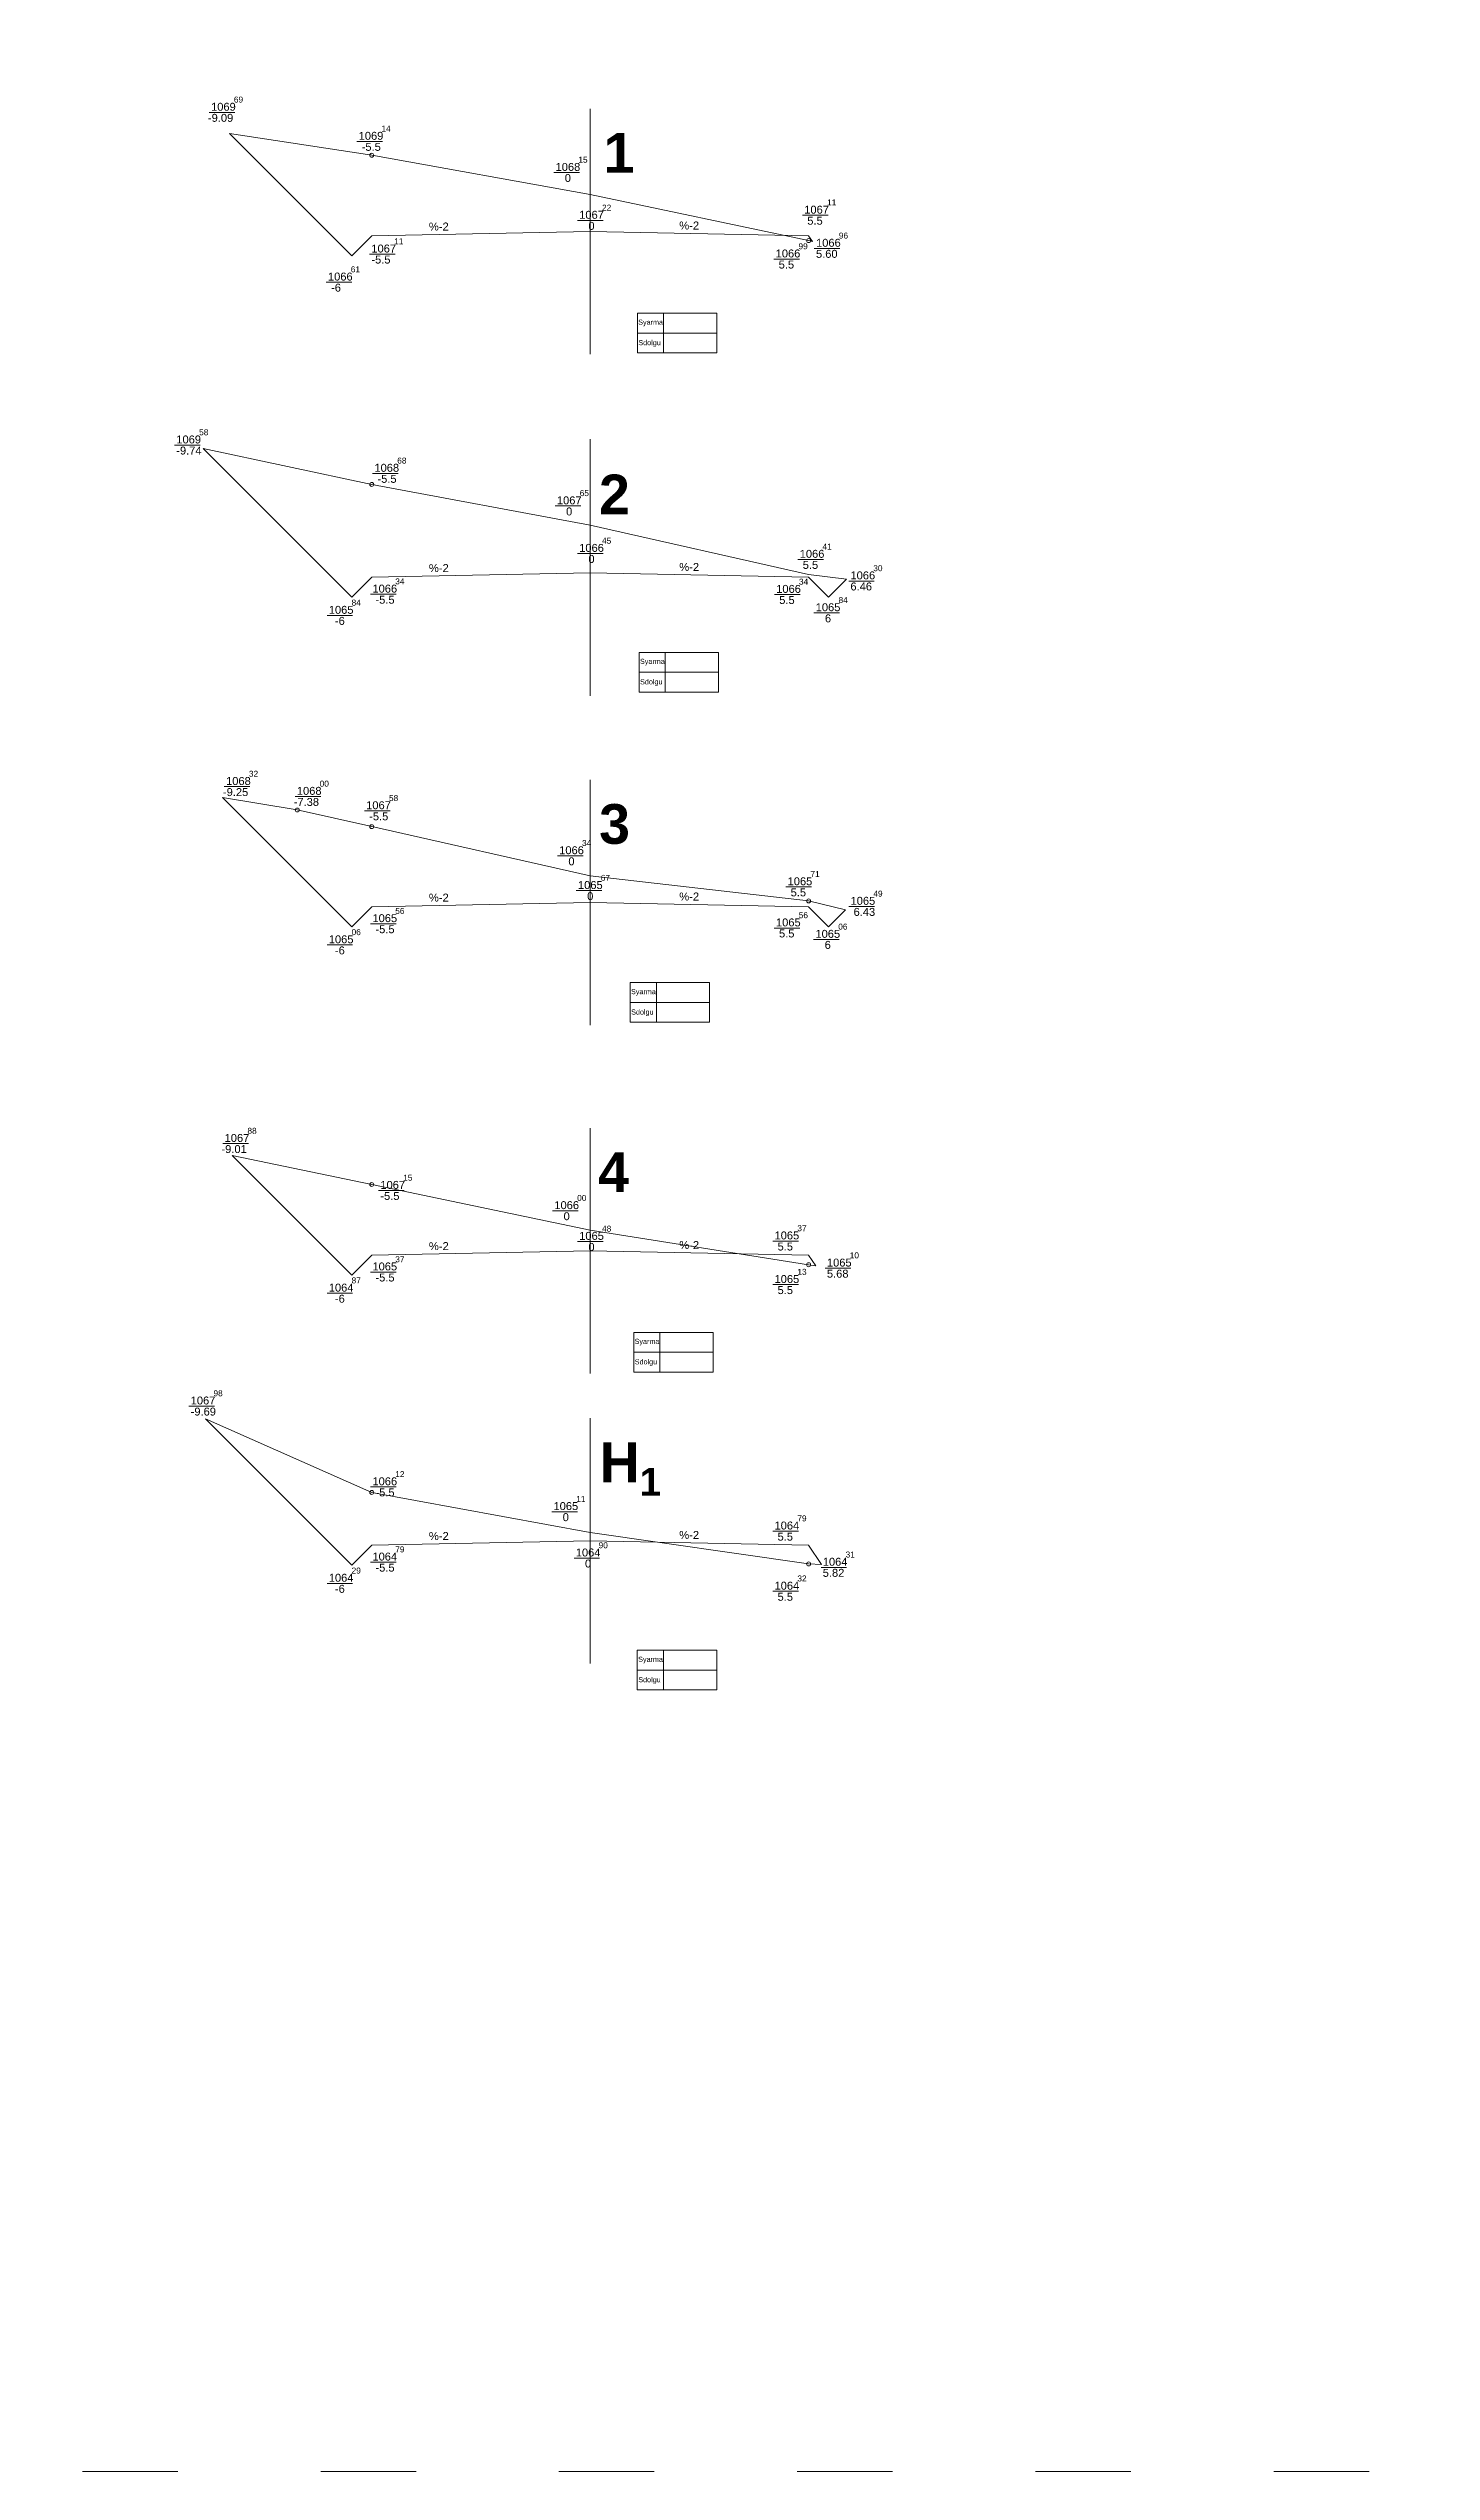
# Model space of a CAD drawing. Header units: millimetres. Extents: x 19067981 to 38137102, y 2652003 to 2652615.
# Drawn here: x 19068732 to 19068766.8, y 2652317.8 to 2652378.8 of the extents above; entities that cross this region are included whole.
import ezdxf

# ---------------------------------------------------------------- set-up
doc = ezdxf.new("R2010")
doc.units = ezdxf.units.MM
doc.linetypes.add('ACAD_ISO03W100', pattern=[30, 12, -18])
doc.layers.add('D.K Kesit No', color=93, linetype='Continuous', lineweight=9)
doc.layers.add('dever 1', color=242, linetype='Continuous')
doc.layers.add('en kesitler', color=7, linetype='Continuous')
doc.styles.get("Standard").update_dxf_attribs({"font": 'arial.ttf'})

msp = doc.modelspace()

# ---------------------------------------------------------------- linework, layer by layer
at = {"lineweight": 0, "ltscale": 2}
for p, q in [((19068736.074, 2652377.215), (19068736.719, 2652377.215)), ((19068739.79, 2652376.483), (19068740.435, 2652376.483)), ((19068744.748, 2652375.699), (19068745.392, 2652375.699)), ((19068745.343, 2652374.493), (19068745.987, 2652374.493)), ((19068751.009, 2652374.622), (19068751.654, 2652374.622)), ((19068740.109, 2652373.643), (19068740.753, 2652373.643)), ((19068750.289, 2652373.519), (19068750.934, 2652373.519)), ((19068751.306, 2652373.788), (19068751.95, 2652373.788)), ((19068739.017, 2652372.937), (19068739.662, 2652372.937)), ((19068735.199, 2652368.834), (19068735.843, 2652368.834)), ((19068740.187, 2652368.12), (19068740.831, 2652368.12)), ((19068744.781, 2652367.3), (19068745.426, 2652367.3)), ((19068745.343, 2652366.102), (19068745.987, 2652366.102)), ((19068750.895, 2652365.953), (19068751.539, 2652365.953)), ((19068752.173, 2652365.41), (19068752.817, 2652365.41)), ((19068740.137, 2652365.076), (19068740.782, 2652365.076)), ((19068750.303, 2652365.069), (19068750.947, 2652365.069)), ((19068739.038, 2652364.542), (19068739.683, 2652364.542)), ((19068751.298, 2652364.607), (19068751.943, 2652364.607)), ((19068736.452, 2652360.23), (19068737.097, 2652360.23)), ((19068738.234, 2652359.982), (19068738.879, 2652359.982)), ((19068739.979, 2652359.619), (19068740.624, 2652359.619)), ((19068744.839, 2652358.486), (19068745.484, 2652358.486)), ((19068745.312, 2652357.61), (19068745.957, 2652357.61)), ((19068750.59, 2652357.704), (19068751.235, 2652357.704)), ((19068752.175, 2652357.211), (19068752.82, 2652357.211)), ((19068739.038, 2652356.242), (19068739.683, 2652356.242)), ((19068740.137, 2652356.775), (19068740.782, 2652356.775)), ((19068750.297, 2652356.668), (19068750.941, 2652356.668)), ((19068751.291, 2652356.38), (19068751.936, 2652356.38)), ((19068736.415, 2652351.238), (19068737.06, 2652351.238)), ((19068740.337, 2652350.056), (19068740.982, 2652350.056)), ((19068744.718, 2652349.546), (19068745.362, 2652349.546)), ((19068745.343, 2652348.772), (19068745.987, 2652348.772)), ((19068750.261, 2652348.783), (19068750.906, 2652348.783)), ((19068740.137, 2652348.002), (19068740.782, 2652348.002)), ((19068750.261, 2652347.685), (19068750.906, 2652347.685)), ((19068751.581, 2652348.099), (19068752.225, 2652348.099)), ((19068739.038, 2652347.468), (19068739.683, 2652347.468)), ((19068735.561, 2652344.625), (19068736.205, 2652344.625)), ((19068740.137, 2652342.589), (19068740.782, 2652342.589)), ((19068744.696, 2652341.965), (19068745.341, 2652341.965)), ((19068750.261, 2652341.474), (19068750.906, 2652341.474)), ((19068740.137, 2652340.693), (19068740.782, 2652340.693)), ((19068745.257, 2652340.796), (19068745.902, 2652340.796)), ((19068751.476, 2652340.563), (19068752.121, 2652340.563)), ((19068739.038, 2652340.16), (19068739.683, 2652340.16)), ((19068750.261, 2652339.96), (19068750.906, 2652339.96))]:
    msp.add_line(p, q, dxfattribs=at)
at = {"layer": 'D.K Kesit No', "lineweight": 0, "ltscale": 0.2}
for p, q in [((19068745.665, 2652377.306), (19068745.665, 2652371.124)), ((19068745.665, 2652374.215), (19068740.165, 2652374.105)), ((19068751.165, 2652374.105), (19068745.665, 2652374.215)), ((19068745.665, 2652368.982), (19068745.665, 2652362.521)), ((19068745.665, 2652365.613), (19068740.165, 2652365.503)), ((19068751.165, 2652365.503), (19068745.665, 2652365.613)), ((19068745.665, 2652360.403), (19068745.665, 2652354.221)), ((19068745.665, 2652357.312), (19068740.165, 2652357.202)), ((19068751.165, 2652357.202), (19068745.665, 2652357.312)), ((19068745.665, 2652351.629), (19068745.665, 2652345.447)), ((19068745.665, 2652348.538), (19068740.165, 2652348.428)), ((19068751.165, 2652348.428), (19068745.665, 2652348.538)), ((19068745.665, 2652344.321), (19068745.665, 2652338.139)), ((19068745.665, 2652341.23), (19068740.165, 2652341.12)), ((19068751.165, 2652341.12), (19068745.665, 2652341.23))]:
    msp.add_line(p, q, dxfattribs=at)
at = {"layer": 'D.K Kesit No', "color": 1, "lineweight": 0, "ltscale": 0.2}
for p, q in [((19068736.587, 2652376.684), (19068739.665, 2652373.605)), ((19068736.587, 2652376.684), (19068740.165, 2652376.135)), ((19068740.165, 2652376.135), (19068745.665, 2652375.145)), ((19068751.165, 2652373.985), (19068745.665, 2652375.145)), ((19068739.665, 2652373.605), (19068740.165, 2652374.105)), ((19068751.263, 2652373.959), (19068751.165, 2652374.105)), ((19068751.263, 2652373.959), (19068751.165, 2652373.985)), ((19068735.922, 2652368.746), (19068740.165, 2652367.843)), ((19068735.922, 2652368.746), (19068739.665, 2652365.003)), ((19068740.165, 2652367.843), (19068745.665, 2652366.813)), ((19068751.165, 2652365.573), (19068745.665, 2652366.813)), ((19068739.665, 2652365.003), (19068740.165, 2652365.503)), ((19068752.12, 2652365.457), (19068751.165, 2652365.573)), ((19068751.665, 2652365.003), (19068751.165, 2652365.503)), ((19068752.12, 2652365.457), (19068751.665, 2652365.003)), ((19068736.409, 2652359.958), (19068739.665, 2652356.702)), ((19068736.409, 2652359.958), (19068738.29, 2652359.642)), ((19068738.29, 2652359.642), (19068740.165, 2652359.222)), ((19068740.165, 2652359.222), (19068745.665, 2652357.982)), ((19068751.165, 2652357.352), (19068745.665, 2652357.982)), ((19068739.665, 2652356.702), (19068740.165, 2652357.202)), ((19068752.093, 2652357.13), (19068751.165, 2652357.352)), ((19068751.665, 2652356.702), (19068751.165, 2652357.202)), ((19068752.093, 2652357.13), (19068751.665, 2652356.702)), ((19068736.654, 2652350.94), (19068740.165, 2652350.208)), ((19068736.654, 2652350.94), (19068739.665, 2652347.928)), ((19068740.165, 2652350.208), (19068745.665, 2652349.058)), ((19068751.165, 2652348.188), (19068745.665, 2652349.058)), ((19068739.665, 2652347.928), (19068740.165, 2652348.428)), ((19068751.344, 2652348.16), (19068751.165, 2652348.428)), ((19068751.344, 2652348.16), (19068751.165, 2652348.188)), ((19068740.165, 2652342.45), (19068735.977, 2652344.308)), ((19068735.977, 2652344.308), (19068739.665, 2652340.62)), ((19068740.165, 2652342.45), (19068745.665, 2652341.44)), ((19068739.665, 2652340.62), (19068740.165, 2652341.12)), ((19068751.165, 2652340.65), (19068745.665, 2652341.44)), ((19068751.489, 2652340.635), (19068751.165, 2652341.12)), ((19068751.489, 2652340.635), (19068751.165, 2652340.65))]:
    msp.add_line(p, q, dxfattribs=at)
at = {"layer": 'D.K Kesit No', "color": 0, "ltscale": 0.2}
for p, q in [((19068746.852, 2652371.156), (19068746.852, 2652372.156)), ((19068746.852, 2652372.156), (19068748.852, 2652372.156)), ((19068747.512, 2652372.156), (19068747.512, 2652371.156)), ((19068748.852, 2652372.156), (19068748.852, 2652371.156)), ((19068748.852, 2652371.656), (19068746.852, 2652371.656)), ((19068748.852, 2652371.156), (19068746.852, 2652371.156)), ((19068746.896, 2652362.613), (19068746.896, 2652363.613)), ((19068746.896, 2652363.613), (19068748.896, 2652363.613)), ((19068747.556, 2652363.613), (19068747.556, 2652362.613)), ((19068748.896, 2652363.613), (19068748.896, 2652362.613)), ((19068748.896, 2652363.113), (19068746.896, 2652363.113)), ((19068748.896, 2652362.613), (19068746.896, 2652362.613)), ((19068746.671, 2652354.294), (19068746.671, 2652355.294)), ((19068746.671, 2652355.294), (19068748.671, 2652355.294)), ((19068747.331, 2652355.294), (19068747.331, 2652354.294)), ((19068748.671, 2652355.294), (19068748.671, 2652354.294)), ((19068748.671, 2652354.794), (19068746.671, 2652354.794)), ((19068748.671, 2652354.294), (19068746.671, 2652354.294)), ((19068746.761, 2652345.483), (19068746.761, 2652346.483)), ((19068746.761, 2652346.483), (19068748.761, 2652346.483)), ((19068747.421, 2652346.483), (19068747.421, 2652345.483)), ((19068748.761, 2652346.483), (19068748.761, 2652345.483)), ((19068748.761, 2652345.983), (19068746.761, 2652345.983)), ((19068748.761, 2652345.483), (19068746.761, 2652345.483)), ((19068746.851, 2652337.475), (19068746.851, 2652338.475)), ((19068746.851, 2652338.475), (19068748.851, 2652338.475)), ((19068748.851, 2652337.975), (19068746.851, 2652337.975)), ((19068747.511, 2652338.475), (19068747.511, 2652337.475)), ((19068748.851, 2652338.475), (19068748.851, 2652337.475)), ((19068748.851, 2652337.475), (19068746.851, 2652337.475))]:
    msp.add_line(p, q, dxfattribs=at)
at = {"layer": 'D.K Kesit No', "color": 1, "lineweight": 0, "ltscale": 0.2}
for centre in [(19068740.165, 2652376.135), (19068751.165, 2652373.985), (19068740.165, 2652367.843), (19068738.29, 2652359.642), (19068740.165, 2652359.222), (19068751.165, 2652357.352), (19068740.165, 2652350.208), (19068751.165, 2652348.188), (19068740.165, 2652342.45), (19068751.165, 2652340.65)]:
    msp.add_circle(centre, 0.05, dxfattribs=at)
at = {"layer": 'dever 1', "linetype": 'ACAD_ISO03W100', "lineweight": 0, "ltscale": 0.2}
msp.add_lwpolyline([(19068449.034, 2652403.664), (19069167.279, 2652403.664), (19069167.279, 2652317.787), (19068449.034, 2652317.787), (19068449.034, 2652403.664)], dxfattribs=at)

# ---------------------------------------------------------------- texts
at = {"color": 1, "lineweight": 0}
for s, insert, char_height, width, attachment_point in [('{\\C5;69}', (19068736.693, 2652377.613), 0.15, 4.707345624410664e-14, 1), ('{\\C5;-9.09}', (19068736.04, 2652376.975), 0.2, 0.96851, 7), ('{\\C5;1069}', (19068736.119, 2652377.457), 0.2, 0.87201, 1), ('{\\C5;1069}', (19068739.835, 2652376.725), 0.2, 0.87201, 1), ('{\\C5;  -5.5}', (19068739.756, 2652376.244), 0.2, 0.96851, 7), ('{\\C5;14}', (19068740.409, 2652376.882), 0.15, 4.707345624410664e-14, 1), ('{\\C5;1068}', (19068744.793, 2652375.941), 0.2, 0.87201, 1), ('{\\C5;15}', (19068745.366, 2652376.098), 0.15, 4.707345624410664e-14, 1), ('{\\C5;    0}', (19068744.714, 2652375.46), 0.2, 0.96851, 7), ('{\\C5;1067}', (19068745.388, 2652374.735), 0.2, 0.87201, 1), ('{\\C5;22}', (19068745.962, 2652374.891), 0.15, 4.707345624410664e-14, 1), ('{\\C5;1067}', (19068751.054, 2652374.864), 0.2, 0.87201, 1), ('{\\C5;  5.5}', (19068750.975, 2652374.383), 0.2, 0.96851, 7), ('{\\C5;11}', (19068751.628, 2652375.021), 0.15, 4.707345624410664e-14, 1), ('{\\C5;1067}', (19068740.154, 2652373.885), 0.2, 0.87201, 1), ('{\\C5;11}', (19068740.728, 2652374.042), 0.15, 4.707345624410664e-14, 1), ('{\\C5;    0}', (19068745.309, 2652374.253), 0.2, 0.96851, 7), ('{\\C5;99}', (19068750.908, 2652373.918), 0.15, 4.707345624410664e-14, 1), ('{\\C5;1066}', (19068751.351, 2652374.03), 0.2, 0.87201, 1), ('{\\C5;96}', (19068751.925, 2652374.187), 0.15, 4.707345624410664e-14, 1), ('{\\C5;61}', (19068739.636, 2652373.336), 0.15, 4.707345624410664e-14, 1), ('{\\C5;    -5.5}', (19068739.845, 2652373.404), 0.2, 0.96851, 7), ('{\\C5;1066}', (19068750.334, 2652373.761), 0.2, 0.87201, 1), ('{\\C5;  5.5}', (19068750.255, 2652373.279), 0.2, 0.96851, 7), ('{\\C5; 5.60}', (19068751.272, 2652373.549), 0.2, 0.96851, 7), ('{\\C5;1066}', (19068739.062, 2652373.179), 0.2, 0.87201, 1), ('{\\C5;     -6}', (19068738.753, 2652372.697), 0.2, 0.96851, 7), ('{\\C5;1069}', (19068735.244, 2652369.076), 0.2, 0.87201, 1), ('{\\C5;58}', (19068735.818, 2652369.232), 0.15, 4.707345624410664e-14, 1), ('{\\C5; -9.74}', (19068735.165, 2652368.594), 0.2, 0.96851, 7), ('{\\C5;68}', (19068740.806, 2652368.519), 0.15, 4.707345624410664e-14, 1), ('{\\C5;1068}', (19068740.232, 2652368.362), 0.2, 0.87201, 1), ('{\\C5;  -5.5}', (19068740.153, 2652367.881), 0.2, 0.96851, 7), ('{\\C5;1067}', (19068744.826, 2652367.542), 0.2, 0.87201, 1), ('{\\C5;    0}', (19068744.747, 2652367.06), 0.2, 0.96851, 7), ('{\\C5;65}', (19068745.4, 2652367.699), 0.15, 4.707345624410664e-14, 1), ('{\\C5;1066}', (19068745.388, 2652366.344), 0.2, 0.87201, 1), ('{\\C5;    0}', (19068745.309, 2652365.862), 0.2, 0.96851, 7), ('{\\C5;45}', (19068745.962, 2652366.5), 0.15, 4.707345624410664e-14, 1), ('{\\C5;1066}', (19068750.94, 2652366.195), 0.2, 0.87201, 1), ('{\\C5;41}', (19068751.513, 2652366.352), 0.15, 4.707345624410664e-14, 1), ('{\\C5;34}', (19068740.756, 2652365.475), 0.15, 4.707345624410664e-14, 1), ('{\\C5;34}', (19068750.921, 2652365.468), 0.15, 4.707345624410664e-14, 1), ('{\\C5;  5.5}', (19068750.861, 2652365.713), 0.2, 0.96851, 7), ('{\\C5; 6.46}', (19068752.139, 2652365.17), 0.2, 0.96851, 7), ('{\\C5;1066}', (19068752.218, 2652365.652), 0.2, 0.87201, 1), ('{\\C5;30}', (19068752.792, 2652365.808), 0.15, 4.707345624410664e-14, 1), ('{\\C5;1065}', (19068739.083, 2652364.784), 0.2, 0.87201, 1), ('{\\C5;84}', (19068739.657, 2652364.941), 0.15, 4.707345624410664e-14, 1), ('{\\C5;1066}', (19068740.182, 2652365.318), 0.2, 0.87201, 1), ('{\\C5;  -5.5}', (19068740.103, 2652364.836), 0.2, 0.96851, 7), ('{\\C5;1066}', (19068750.348, 2652365.311), 0.2, 0.87201, 1), ('{\\C5;  5.5}', (19068750.269, 2652364.829), 0.2, 0.96851, 7), ('{\\C5;1065}', (19068751.343, 2652364.849), 0.2, 0.87201, 1), ('{\\C5;84}', (19068751.917, 2652365.005), 0.15, 4.707345624410664e-14, 1), ('{\\C5;   -6}', (19068739.004, 2652364.303), 0.2, 0.96851, 7), ('{\\C5;    6}', (19068751.264, 2652364.367), 0.2, 0.96851, 7), ('{\\C5;1068}', (19068736.497, 2652360.472), 0.2, 0.87201, 1), ('{\\C5;32}', (19068737.071, 2652360.629), 0.15, 4.707345624410664e-14, 1), ('{\\C5;-9.25}', (19068736.418, 2652359.99), 0.2, 0.96851, 7), ('{\\C5;-7.38}', (19068738.2, 2652359.742), 0.2, 0.96851, 7), ('{\\C5;1068}', (19068738.279, 2652360.224), 0.2, 0.87201, 1), ('{\\C5;00}', (19068738.853, 2652360.381), 0.15, 4.707345624410664e-14, 1), ('{\\C5;1067}', (19068740.024, 2652359.861), 0.2, 0.87201, 1), ('{\\C5;58}', (19068740.598, 2652360.017), 0.15, 4.707345624410664e-14, 1), ('{\\C5;  -5.5}', (19068739.945, 2652359.379), 0.2, 0.96851, 7), ('{\\C5;1066}', (19068744.884, 2652358.728), 0.2, 0.87201, 1), ('{\\C5;34}', (19068745.458, 2652358.884), 0.15, 4.707345624410664e-14, 1), ('{\\C5;    0}', (19068744.805, 2652358.246), 0.2, 0.96851, 7), ('{\\C5;71}', (19068751.209, 2652358.102), 0.15, 4.707345624410664e-14, 1), ('{\\C5;1065}', (19068745.357, 2652357.852), 0.2, 0.87201, 1), ('{\\C5;    0}', (19068745.278, 2652357.37), 0.2, 0.96851, 7), ('{\\C5;67}', (19068745.931, 2652358.008), 0.15, 4.707345624410664e-14, 1), ('{\\C5;1065}', (19068750.635, 2652357.946), 0.2, 0.87201, 1), ('{\\C5;  5.5}', (19068750.556, 2652357.464), 0.2, 0.96851, 7), ('{\\C5;1065}', (19068752.22, 2652357.454), 0.2, 0.87201, 1), ('{\\C5;49}', (19068752.794, 2652357.61), 0.15, 4.707345624410664e-14, 1), ('{\\C5;1065}', (19068740.182, 2652357.017), 0.2, 0.87201, 1), ('{\\C5;56}', (19068740.756, 2652357.174), 0.15, 4.707345624410664e-14, 1), ('{\\C5;1065}', (19068750.342, 2652356.91), 0.2, 0.87201, 1), ('{\\C5;56}', (19068750.915, 2652357.067), 0.15, 4.707345624410664e-14, 1), ('{\\C5;  6.43}', (19068752.141, 2652356.972), 0.2, 0.96851, 7), ('{\\C5;1065}', (19068739.083, 2652356.484), 0.2, 0.87201, 1), ('{\\C5;   -6}', (19068739.004, 2652356.002), 0.2, 0.96851, 7), ('{\\C5;06}', (19068739.657, 2652356.64), 0.15, 4.707345624410664e-14, 1), ('{\\C5;  -5.5}', (19068740.103, 2652356.536), 0.2, 0.96851, 7), ('{\\C5;  5.5}', (19068750.263, 2652356.429), 0.2, 0.96851, 7), ('{\\C5;1065}', (19068751.336, 2652356.622), 0.2, 0.87201, 1), ('{\\C5;    6}', (19068751.257, 2652356.141), 0.2, 0.96851, 7), ('{\\C5;06}', (19068751.91, 2652356.779), 0.15, 4.707345624410664e-14, 1), ('{\\C5;1067}', (19068736.46, 2652351.48), 0.2, 0.87201, 1), ('{\\C5;88}', (19068737.034, 2652351.636), 0.15, 4.707345624410664e-14, 1), ('{\\C5;-9.01}', (19068736.381, 2652350.998), 0.2, 0.96851, 7), ('{\\C5;1067}', (19068740.382, 2652350.298), 0.2, 0.87201, 1), ('{\\C5;15}', (19068740.956, 2652350.454), 0.15, 4.707345624410664e-14, 1), ('{\\C5; -5.5}', (19068740.303, 2652349.816), 0.2, 0.96851, 7), ('{\\C5;1066}', (19068744.762, 2652349.788), 0.2, 0.87201, 1), ('{\\C5;    0}', (19068744.684, 2652349.306), 0.2, 0.96851, 7), ('{\\C5;00}', (19068745.336, 2652349.945), 0.15, 4.707345624410664e-14, 1), ('{\\C5;1065}', (19068745.388, 2652349.014), 0.2, 0.87201, 1), ('{\\C5;48}', (19068745.962, 2652349.17), 0.15, 4.707345624410664e-14, 1), ('{\\C5;1065}', (19068750.306, 2652349.025), 0.2, 0.87201, 1), ('{\\C5;37}', (19068750.88, 2652349.182), 0.15, 4.707345624410664e-14, 1), ('{\\C5;1065}', (19068740.182, 2652348.244), 0.2, 0.87201, 1), ('{\\C5;37}', (19068740.756, 2652348.4), 0.15, 4.707345624410664e-14, 1), ('{\\C5;    0}', (19068745.309, 2652348.532), 0.2, 0.96851, 7), ('{\\C5;  5.5}', (19068750.227, 2652348.543), 0.2, 0.96851, 7), ('{\\C5;1065}', (19068751.625, 2652348.341), 0.2, 0.87201, 1), ('{\\C5;10}', (19068752.199, 2652348.498), 0.15, 4.707345624410664e-14, 1), ('{\\C5;1064}', (19068739.083, 2652347.71), 0.2, 0.87201, 1), ('{\\C5;87}', (19068739.657, 2652347.867), 0.15, 4.707345624410664e-14, 1), ('{\\C5;  -5.5}', (19068740.103, 2652347.762), 0.2, 0.96851, 7), ('{\\C5;1065}', (19068750.306, 2652347.927), 0.2, 0.87201, 1), ('{\\C5;  5.5}', (19068750.227, 2652347.445), 0.2, 0.96851, 7), ('{\\C5;13}', (19068750.88, 2652348.083), 0.15, 4.707345624410664e-14, 1), ('{\\C5; 5.68}', (19068751.547, 2652347.859), 0.2, 0.96851, 7), ('{\\C5;   -6}', (19068739.004, 2652347.228), 0.2, 0.96851, 7), ('{\\C5; -9.69}', (19068735.527, 2652344.385), 0.2, 0.96851, 7), ('{\\C5;1067}', (19068735.606, 2652344.867), 0.2, 0.87201, 1), ('{\\C5;98}', (19068736.179, 2652345.024), 0.15, 4.707345624410664e-14, 1), ('{\\C5;1066}', (19068740.182, 2652342.831), 0.2, 0.87201, 1), ('{\\C5;12}', (19068740.756, 2652342.988), 0.15, 4.707345624410664e-14, 1), ('{\\C5;  -5.5}', (19068740.103, 2652342.349), 0.2, 0.96851, 7), ('{\\C5;1065}', (19068744.741, 2652342.207), 0.2, 0.87201, 1), ('{\\C5;11}', (19068745.315, 2652342.364), 0.15, 4.707345624410664e-14, 1), ('{\\C5;    0}', (19068744.662, 2652341.725), 0.2, 0.96851, 7), ('{\\C5;1064}', (19068750.306, 2652341.717), 0.2, 0.87201, 1), ('{\\C5;79}', (19068750.88, 2652341.873), 0.15, 4.707345624410664e-14, 1), ('{\\C5;1064}', (19068740.182, 2652340.935), 0.2, 0.87201, 1), ('{\\C5;79}', (19068740.756, 2652341.092), 0.15, 4.707345624410664e-14, 1), ('{\\C5;1064}', (19068745.302, 2652341.038), 0.2, 0.87201, 1), ('{\\C5;90}', (19068745.876, 2652341.195), 0.15, 4.707345624410664e-14, 1), ('{\\C5;  5.5}', (19068750.227, 2652341.235), 0.2, 0.96851, 7), ('{\\C5;31}', (19068752.095, 2652340.962), 0.15, 4.707345624410664e-14, 1), ('{\\C5;1064}', (19068739.083, 2652340.402), 0.2, 0.87201, 1), ('{\\C5;29}', (19068739.657, 2652340.558), 0.15, 4.707345624410664e-14, 1), ('{\\C5;  -5.5}', (19068740.103, 2652340.454), 0.2, 0.96851, 7), ('{\\C5;    0}', (19068745.223, 2652340.557), 0.2, 0.96851, 7), ('{\\C5;32}', (19068750.88, 2652340.359), 0.15, 4.707345624410664e-14, 1), ('{\\C5; 5.82}', (19068751.442, 2652340.323), 0.2, 0.96851, 7), ('{\\C5;1064}', (19068751.521, 2652340.805), 0.2, 0.87201, 1), ('{\\C5;   -6}', (19068739.004, 2652339.92), 0.2, 0.96851, 7), ('{\\C5;1064}', (19068750.306, 2652340.202), 0.2, 0.87201, 1), ('{\\C5;  5.5}', (19068750.227, 2652339.72), 0.2, 0.96851, 7)]:
    msp.add_mtext(s, dxfattribs=dict(at, insert=insert, char_height=char_height, width=width, attachment_point=attachment_point))
at = {"layer": 'D.K Kesit No', "color": 0, "linetype": 'ACAD_ISO03W100', "ltscale": 0.2, "char_height": 0.2013, "width": 0.58936, "attachment_point": 1}
for insert in [(19068741.603, 2652374.44), (19068747.907, 2652374.466), (19068741.603, 2652365.837), (19068747.907, 2652365.864), (19068741.603, 2652357.536), (19068747.907, 2652357.563), (19068741.603, 2652348.756), (19068747.907, 2652348.783), (19068741.603, 2652341.454), (19068747.907, 2652341.481)]:
    msp.add_mtext('%-2', dxfattribs=dict(at, insert=insert))
at = {"layer": 'D.K Kesit No', "color": 0, "lineweight": 0, "ltscale": 0.2, "char_height": 0.1296, "attachment_point": 1}
for s, insert in [('Syarma ', (19068746.874, 2652371.994)), ('Sdolgu ', (19068746.877, 2652371.48)), ('Syarma ', (19068746.918, 2652363.451)), ('Sdolgu ', (19068746.921, 2652362.936)), ('Syarma ', (19068746.693, 2652355.132)), ('Sdolgu ', (19068746.696, 2652354.618)), ('Syarma ', (19068746.783, 2652346.321)), ('Sdolgu ', (19068746.786, 2652345.806)), ('Syarma ', (19068746.872, 2652338.313)), ('Sdolgu ', (19068746.875, 2652337.799))]:
    msp.add_mtext_dynamic_manual_height_columns(s, width=2.66636, gutter_width=1.006, heights=[0], dxfattribs=dict(at, insert=insert))
at = {"layer": 'en kesitler', "color": 1, "lineweight": 0, "char_height": 1, "attachment_point": 1}
for s, insert in [('\\pi0.79224;{\\fArial|b1|i0|c162|p34;1}', (19068745.21, 2652376.694)), ('\\pi0.67594;{\\fArial|b1|i0|c162|p34;2}', (19068745.21, 2652368.091)), ('\\pi0.67969;{\\fArial|b1|i0|c162|p34;3}', (19068745.21, 2652359.791)), ('\\pi0.65241;{\\fArial|b1|i0|c162|p34;4}', (19068745.21, 2652351.017)), ('\\A1;\\pi0.42969;{\\fArial|b1|i0|c162|p34;H\\H0.7x;\\S^ 1;}', (19068745.47, 2652343.709))]:
    msp.add_mtext_dynamic_manual_height_columns(s, width=2.02378, gutter_width=0.91, heights=[0], dxfattribs=dict(at, insert=insert))

doc.saveas('drawing.dxf')
